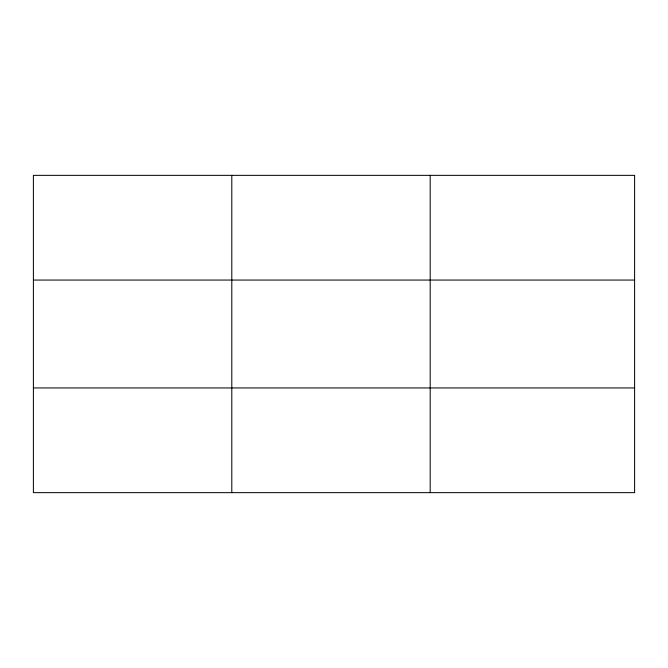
<?xml version="1.0" encoding="UTF-8"?>
<svg xmlns="http://www.w3.org/2000/svg" width="668" height="668" viewBox="0 0 668 668"><rect width="100%" height="100%" fill="white"/><g stroke="black" fill="none" stroke-linecap="round" stroke-linejoin="round"><path stroke-width="1" d="M231.796 492.65L231.796 175.35M430.192 492.65L430.192 175.35M634.6 280.059L634.6 175.35L33.4 175.35L33.4 492.65L634.6 492.65L634.6 280.059L33.4 280.059M33.4 387.941L634.6 387.941"/></g></svg>
